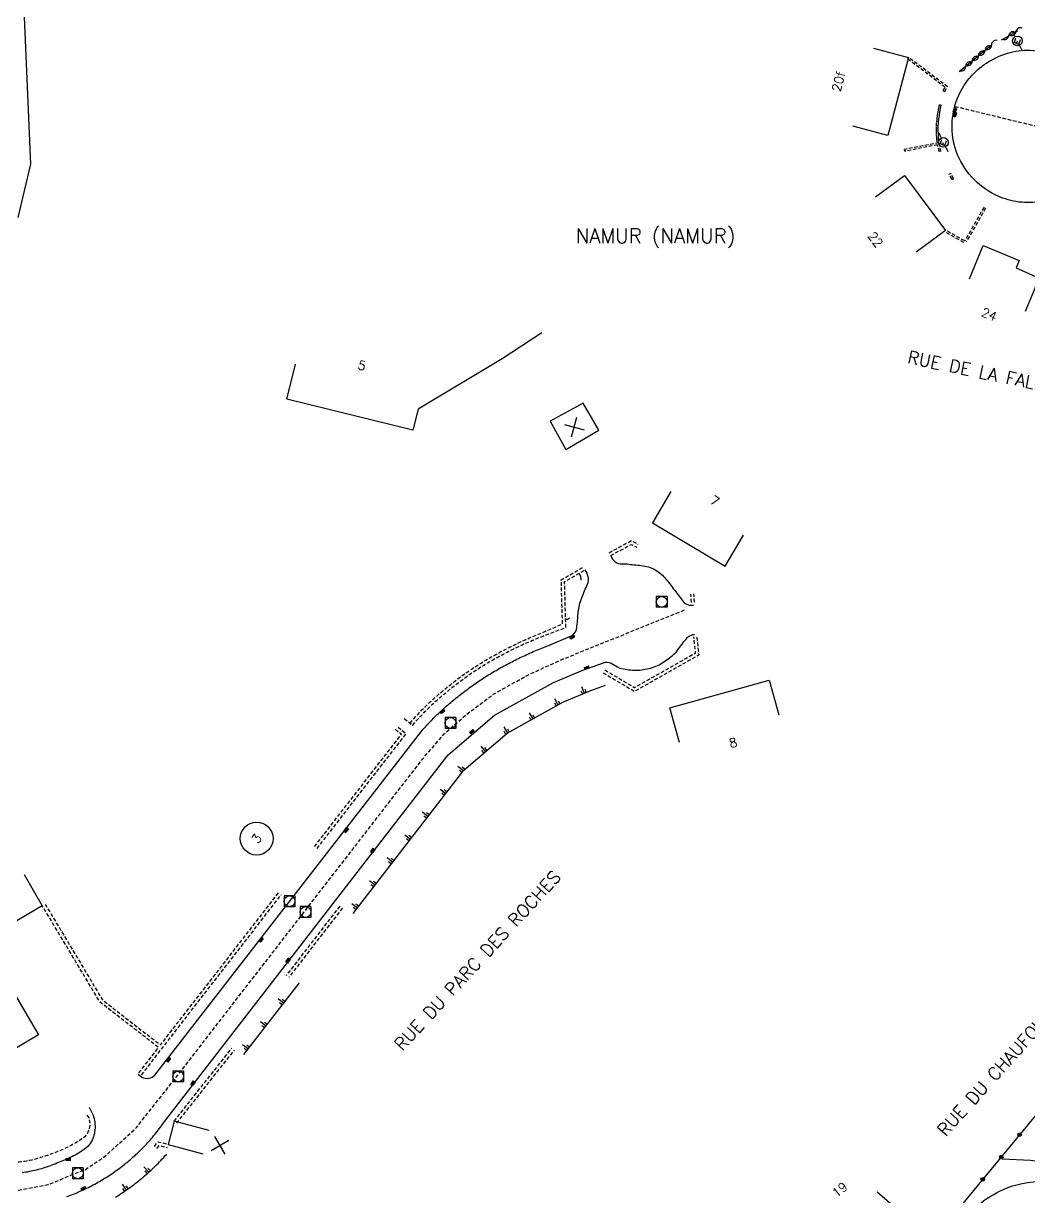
# Model space of a CAD drawing. Header units: millimetres. Extents: x 184999 to 186001, y 128999 to 130000.
# Drawn here: x 185387.5 to 185526.6, y 129354.3 to 129516.6 of the extents above; entities that cross this region are included whole.
import ezdxf
from ezdxf.enums import TextEntityAlignment as Align

# ---------------------------------------------------------------- set-up
doc = ezdxf.new("R2010")
doc.units = ezdxf.units.MM
doc.linetypes.add('DASHED', pattern=[0.75, 0.5, -0.25])
doc.layers.get('0').update_dxf_attribs({"linetype": 'CONTINUOUS'})
for name, color, linetype in [('W0001', 6, 'DASHED'), ('W0008', 7, 'CONTINUOUS'), ('W0100', 7, 'CONTINUOUS'), ('W0112', 1, 'DASHED'), ('W0211', 2, 'CONTINUOUS'), ('W0310', 3, 'CONTINUOUS'), ('W0322', 7, 'CONTINUOUS'), ('W0400', 7, 'CONTINUOUS'), ('W0420', 7, 'CONTINUOUS'), ('W0471', 7, 'CONTINUOUS'), ('W0980', 7, 'CONTINUOUS'), ('W0989', 7, 'CONTINUOUS'), ('W0991', 7, 'CONTINUOUS'), ('W1102', 7, 'CONTINUOUS')]:
    doc.layers.add(name, color=color, linetype=linetype)
doc.styles.get("Standard").update_dxf_attribs({"font": 'romans.shx', "width": 0.85})

# ---------------------------------------------------------------- blocks, each defined once
blk = doc.blocks.new('T400')
for p, q in [((-0.15, 0.3), (0.15, 0.3)), ((-0.15, -0.25), (-0.15, 0.3)), ((-0.15, 0.15), (0.15, 0.15)), ((-0.15, 0), (0.15, 0)), ((0.15, 0.3), (0.15, -0.25)), ((-0.15, -0.15), (0.15, -0.15)), ((-0.15, -0.25), (-0.15, -0.3)), ((-0.15, -0.3), (0.15, -0.3)), ((0.15, -0.3), (0.15, -0.25))]:
    blk.add_line(p, q)
blk = doc.blocks.new('T420')
for p, q in [((0.75, 0.75), (-0.75, 0.75)), ((-0.75, 0.75), (-0.75, -0.75)), ((0.75, 0.75), (0.75, -0.75)), ((0.75, -0.75), (-0.75, -0.75))]:
    blk.add_line(p, q)
blk.add_ellipse((0, 0), major_axis=(-0.53, 0.53), ratio=1, start_param=3.926991, end_param=10.210176)
blk = doc.blocks.new('T471')
for p, q in [((-0.333334, 0.333334), (-0.333334, -0.333334)), ((-0.333334, 0.333334), (0.333334, 0.333334)), ((-0.333334, 0), (0, 0)), ((0.500001, 0.500001), (1.000002, 1.000002)), ((-0.500001, -0.500001), (-1.000002, -1.000002)), ((-0.333334, -0.333334), (0.333334, -0.333334))]:
    blk.add_line(p, q)
blk.add_ellipse((0, 0), major_axis=(0.471405, 0.471405), ratio=1, start_param=5.4977871438, end_param=11.780972451)
blk = doc.blocks.new('t310o')
at = {"color": 0, "linetype": 'Continuous'}
for centre, start, end in [((-0.5, 0.38), 216.8699, 323.1304), ((0.5, -0.37), 36.8699, 143.1303)]:
    blk.add_arc(centre, 0.625, start, end, dxfattribs=at)
blk = doc.blocks.new('t322o')
at = {"color": 0, "linetype": 'Continuous'}
for radius in [0.25, 0.15]:
    blk.add_circle((0, 0), radius, dxfattribs=at)
blk = doc.blocks.new('t211o')
at = {"color": 0, "linetype": 'Continuous'}
for p, q in [((-0.29, 0.5), (-0.29, 0)), ((0, 1), (0, 0)), ((0.29, 0.5), (0.29, 0))]:
    blk.add_line(p, q, dxfattribs=at)
blk = doc.blocks.new('t991o')
at = {"color": 0, "linetype": 'Continuous'}
for p, q in [((-1, 1), (1, -1)), ((-1, -1), (1, 1))]:
    blk.add_line(p, q, dxfattribs=at)

msp = doc.modelspace()

# ---------------------------------------------------------------- linework, layer by layer
at = {"layer": 'W0001', "flags": 128}
for points in [[(185516.41, 129505.13), (185574.92, 129490.9), (185680.14, 129466.66), (185730.5, 129455.13), (185740.21, 129462.28), (185751.22, 129470.38)], [(185376.33, 129355.33), (185380.61, 129355.04), (185386.19, 129355.03), (185390.93, 129355.92), (185396.12, 129358.03), (185398.77, 129359.79), (185403.16, 129363.8), (185408.34, 129370.35), (185438.99, 129409.93), (185442.76, 129414.8), (185445.76, 129418.28), (185448.71, 129420.89), (185452.58, 129423.79), (185457.41, 129426.48), (185462.22, 129428.66), (185479.04, 129435.46)]]:
    msp.add_lwpolyline(points, dxfattribs=at)
at = {"layer": 'W0008', "flags": 128}
for points in [[(185386.83, 129489.77), (185388.58, 129497.15), (185387.21, 129528.26)], [(185468.82, 129442.96), (185468.92, 129442.71), (185469.06, 129442.48), (185469.23, 129442.29), (185469.43, 129442.11), (185469.66, 129441.97), (185469.88, 129441.88), (185470.11, 129441.84), (185470.34, 129441.83), (185470.58, 129441.83), (185470.81, 129441.83), (185471.04, 129441.81), (185471.28, 129441.78), (185471.53, 129441.75), (185471.78, 129441.72), (185472.03, 129441.69), (185472.28, 129441.67), (185472.53, 129441.64), (185472.78, 129441.62), (185473.02, 129441.59), (185473.27, 129441.55), (185473.51, 129441.5), (185473.76, 129441.45), (185474, 129441.39), (185474.24, 129441.31), (185474.47, 129441.22), (185474.7, 129441.12), (185474.93, 129441), (185475.15, 129440.87), (185475.36, 129440.72), (185475.56, 129440.57), (185475.75, 129440.41), (185475.94, 129440.24), (185476.11, 129440.07), (185476.28, 129439.89), (185476.44, 129439.7), (185476.6, 129439.51), (185476.76, 129439.32), (185476.91, 129439.12), (185477.06, 129438.93), (185477.21, 129438.73), (185477.35, 129438.53), (185477.5, 129438.33), (185477.65, 129438.13), (185477.8, 129437.93), (185477.96, 129437.74), (185478.11, 129437.54), (185478.27, 129437.36), (185478.42, 129437.17), (185478.55, 129436.98), (185478.68, 129436.79), (185478.82, 129436.6), (185478.98, 129436.44), (185479.17, 129436.3), (185479.43, 129436.18), (185479.7, 129436.11), (185479.97, 129436.09), (185480.25, 129436.12)], [(185403.4, 129371.21), (185403.92, 129370.8), (185404.16, 129370.7), (185404.4, 129370.64), (185404.65, 129370.62), (185404.91, 129370.64), (185405.14, 129370.7), (185405.35, 129370.79), (185405.55, 129370.91), (185405.73, 129371.07), (185442.86, 129418.94), (185443.03, 129419.13), (185443.2, 129419.32), (185443.37, 129419.51), (185443.54, 129419.69), (185443.71, 129419.88), (185443.89, 129420.06), (185444.07, 129420.24), (185444.24, 129420.42), (185444.42, 129420.6), (185444.6, 129420.78), (185444.78, 129420.95), (185444.97, 129421.13), (185445.15, 129421.3), (185445.34, 129421.47), (185445.52, 129421.64), (185445.71, 129421.81), (185445.9, 129421.98), (185446.09, 129422.15), (185446.28, 129422.32), (185446.48, 129422.48), (185446.67, 129422.64), (185446.86, 129422.8), (185447.05, 129422.96), (185447.24, 129423.11), (185447.43, 129423.27), (185447.63, 129423.43), (185447.82, 129423.58), (185448.01, 129423.73), (185448.21, 129423.89), (185448.4, 129424.04), (185448.6, 129424.19), (185448.8, 129424.34), (185449, 129424.49), (185449.2, 129424.64), (185449.4, 129424.78), (185449.6, 129424.93), (185449.8, 129425.07), (185450, 129425.21), (185450.2, 129425.36), (185450.41, 129425.5), (185450.61, 129425.64), (185450.82, 129425.77), (185451.03, 129425.91), (185451.23, 129426.05), (185451.44, 129426.18), (185451.65, 129426.31), (185451.86, 129426.44), (185452.08, 129426.57), (185452.29, 129426.7), (185452.5, 129426.83), (185452.72, 129426.96), (185452.94, 129427.08), (185453.16, 129427.21), (185453.37, 129427.33), (185453.59, 129427.46), (185453.81, 129427.58), (185454.03, 129427.7), (185454.25, 129427.82), (185454.47, 129427.94), (185454.7, 129428.05), (185454.92, 129428.17), (185455.14, 129428.28), (185455.36, 129428.4), (185455.59, 129428.51), (185455.81, 129428.62), (185456.04, 129428.73), (185456.26, 129428.84), (185456.49, 129428.95), (185456.71, 129429.06), (185456.94, 129429.16), (185457.17, 129429.27), (185457.4, 129429.37), (185457.62, 129429.47), (185457.85, 129429.57), (185458.08, 129429.67), (185458.31, 129429.77), (185458.54, 129429.87), (185458.78, 129429.97), (185459.01, 129430.06), (185459.24, 129430.16), (185459.47, 129430.25), (185459.71, 129430.34), (185459.94, 129430.44), (185460.17, 129430.53), (185460.41, 129430.61), (185463.21, 129431.79), (185463.41, 129431.89), (185463.59, 129432.02), (185463.75, 129432.18), (185463.89, 129432.36), (185463.99, 129432.57), (185464.05, 129432.8), (185464.09, 129433.03), (185464.12, 129433.26), (185464.16, 129433.49), (185464.19, 129433.73), (185464.21, 129433.97), (185464.23, 129434.21), (185464.25, 129434.46), (185464.26, 129434.7), (185464.28, 129434.94), (185464.3, 129435.18), (185464.33, 129435.42), (185464.36, 129435.65), (185464.41, 129435.89), (185464.47, 129436.14), (185464.54, 129436.39), (185464.62, 129436.63), (185464.71, 129436.88), (185464.8, 129437.12), (185464.9, 129437.36), (185464.99, 129437.6), (185465.08, 129437.84), (185465.17, 129438.08), (185465.27, 129438.31), (185465.38, 129438.54), (185465.49, 129438.77), (185465.6, 129439.01), (185465.67, 129439.25), (185465.7, 129439.51), (185465.7, 129439.78), (185465.66, 129440.04), (185465.6, 129440.29), (185465.52, 129440.53), (185465.4, 129440.77), (185465.26, 129441)], [(185464.7, 129439.57), (185464.65, 129440.05), (185464.41, 129440.5)], [(185462.6, 129434.18), (185462.82, 129434.18), (185463.11, 129434.37)], [(185393.5, 129354.25), (185393.74, 129354.34), (185393.97, 129354.43), (185394.21, 129354.52), (185394.45, 129354.61), (185394.68, 129354.7), (185394.91, 129354.8), (185395.15, 129354.9), (185395.38, 129355), (185395.61, 129355.1), (185395.84, 129355.21), (185396.07, 129355.32), (185396.3, 129355.42), (185396.52, 129355.53), (185396.75, 129355.65), (185396.97, 129355.76), (185397.19, 129355.88), (185397.41, 129356), (185397.63, 129356.12), (185397.85, 129356.24), (185398.06, 129356.36), (185398.28, 129356.49), (185398.49, 129356.62), (185398.71, 129356.75), (185398.92, 129356.88), (185399.13, 129357.01), (185399.34, 129357.15), (185399.55, 129357.28), (185399.76, 129357.42), (185399.96, 129357.56), (185400.17, 129357.71), (185400.37, 129357.85), (185400.58, 129358), (185400.78, 129358.15), (185400.98, 129358.3), (185401.18, 129358.45), (185401.38, 129358.6), (185401.57, 129358.76), (185401.77, 129358.92), (185401.96, 129359.08), (185402.16, 129359.24), (185402.35, 129359.4), (185402.55, 129359.57), (185402.74, 129359.74), (185402.93, 129359.91), (185403.11, 129360.08), (185403.3, 129360.25), (185403.48, 129360.43), (185403.66, 129360.61), (185403.84, 129360.78), (185404.02, 129360.96), (185404.2, 129361.14), (185404.37, 129361.33), (185404.55, 129361.51), (185404.72, 129361.7), (185404.89, 129361.89), (185405.06, 129362.08), (185405.22, 129362.27), (185405.39, 129362.46), (185405.55, 129362.65), (185405.71, 129362.85), (185405.87, 129363.05), (185406.03, 129363.25), (185406.18, 129363.45), (185406.34, 129363.65), (185406.49, 129363.85), (185406.64, 129364.06), (185406.79, 129364.27), (185446.31, 129415.37), (185452.73, 129420.86), (185460.87, 129425.38), (185464.94, 129427.09), (185467.8, 129428.14), (185468.05, 129428.2), (185468.3, 129428.21), (185468.57, 129428.17), (185468.84, 129428.08), (185469.72, 129427.58), (185470.06, 129427.4), (185471.06, 129427.21), (185471.32, 129427.17), (185471.57, 129427.15), (185471.82, 129427.13), (185472.08, 129427.11), (185472.33, 129427.11), (185472.58, 129427.12), (185472.83, 129427.13), (185473.08, 129427.15), (185473.32, 129427.19), (185473.57, 129427.23), (185473.82, 129427.28), (185474.06, 129427.33), (185474.31, 129427.4), (185474.56, 129427.48), (185474.8, 129427.56), (185475.03, 129427.65), (185475.26, 129427.75), (185475.49, 129427.86), (185475.71, 129427.98), (185475.92, 129428.11), (185476.13, 129428.24), (185476.34, 129428.38), (185476.55, 129428.52), (185476.75, 129428.67), (185476.94, 129428.82), (185477.14, 129428.98), (185477.33, 129429.14), (185477.52, 129429.31), (185477.7, 129429.48), (185477.87, 129429.66), (185478.03, 129429.86), (185478.18, 129430.05), (185478.33, 129430.26), (185478.47, 129430.46), (185478.62, 129430.66), (185478.76, 129430.86), (185478.92, 129431.06), (185479.08, 129431.25), (185479.24, 129431.42), (185479.39, 129431.59), (185479.56, 129431.75), (185479.76, 129431.88), (185479.96, 129431.97), (185480.17, 129432.03), (185480.39, 129432.04)], [(185396.61, 129366.63), (185397.07, 129365.79), (185397.17, 129365.54), (185397.25, 129365.3), (185397.31, 129365.05), (185397.37, 129364.8), (185397.41, 129364.54), (185397.43, 129364.29), (185397.44, 129364.03), (185397.44, 129363.77), (185397.42, 129363.5), (185397.39, 129363.25), (185397.35, 129363), (185397.29, 129362.76), (185397.22, 129362.52), (185397.14, 129362.29), (185397.03, 129362.06), (185396.92, 129361.83), (185396.78, 129361.62), (185396.62, 129361.4), (185396.44, 129361.2), (185396.24, 129361.02), (185396.03, 129360.85), (185395.82, 129360.69), (185395.59, 129360.54), (185395.38, 129360.39), (185395.16, 129360.26), (185394.94, 129360.13), (185394.71, 129360), (185394.48, 129359.89), (185394.25, 129359.77), (185394.02, 129359.66), (185393.79, 129359.55), (185393.55, 129359.45), (185393.31, 129359.35), (185393.08, 129359.25), (185392.85, 129359.15), (185392.62, 129359.05), (185392.39, 129358.96), (185392.16, 129358.87), (185391.93, 129358.77), (185391.69, 129358.68), (185391.46, 129358.6), (185391.23, 129358.51), (185390.99, 129358.43), (185390.75, 129358.35), (185390.52, 129358.27), (185390.28, 129358.19), (185390.04, 129358.12), (185389.8, 129358.05), (185389.56, 129357.99), (185389.31, 129357.92), (185389.07, 129357.86), (185388.83, 129357.81), (185388.59, 129357.76), (185388.34, 129357.71), (185388.1, 129357.66), (185387.86, 129357.62), (185387.61, 129357.58), (185387.37, 129357.54)]]:
    msp.add_lwpolyline(points, dxfattribs=at)
for points in [[(185547.66, 129494.29, 0.0273), (185542.9, 129494.93, 0.0645), (185537, 129494.52, 0.0233), (185532.82, 129493.41, -0.0709), (185527.56, 129491.85, -0.0749), (185524.52, 129492.02, -0.0733), (185521.62, 129493.07, -0.0973), (185518.4, 129495.74, -0.0997), (185516.44, 129499.41, -0.0895), (185516.05, 129503.1, -0.0885), (185516.95, 129506.68, -0.072), (185518.55, 129509.16, -0.0683), (185520.78, 129511.11, -0.0726), (185523.68, 129512.48, -0.08), (185526.81, 129512.91, -0.086), (185530.53, 129512.11, -0.1264), (185534.04, 129509.8), (185536.07, 129507.36, 0.0271), (185538.35, 129504.83, 0.0795), (185542.09, 129502.16, 0.0405), (185545.82, 129500.84)], [(185528.67, 129285.66, -0.0638), (185523.81, 129281.9, -0.0593), (185518.07, 129279.21, -0.0776), (185510.51, 129278.1, -0.057), (185504.5, 129278.78, -0.0492), (185500.49, 129280.12, -0.0033), (185499.99, 129280.35, -0.043), (185495.24, 129282.91, -0.0572), (185490.41, 129287.56, -0.03), (185487.77, 129291.71, -0.0786), (185485.48, 129298.58, -0.0669), (185485.22, 129305.89, -0.0701), (185486.72, 129312.33, -0.0396), (185488.62, 129316.13, -0.0396), (185491.54, 129320.3), (185497.19, 129327.09), (185505.45, 129336.83), (185517.1, 129350.73, -0.06), (185520.03, 129353.41, -0.0622), (185523.51, 129355.42, -0.1124), (185529.59, 129356.34, -0.0818)]]:
    msp.add_lwpolyline(points, format="xyb", dxfattribs=at)
at = {"layer": 'W0100', "flags": 128}
for points in [[(185505.16, 129513.19), (185510, 129511.91), (185507.13, 129501.1), (185502.29, 129502.38)], [(185505.43, 129492.61), (185509.46, 129495.58), (185515.09, 129487.93), (185511.06, 129484.96)], [(185518.42, 129481.27), (185520.34, 129485.88), (185525.29, 129483.82), (185524.87, 129482.8), (185528.06, 129481.34), (185526.14, 129476.73)], [(185459.28, 129473.79), (185453.76, 129470.19), (185442.15, 129463.21), (185441.41, 129460.33), (185423.98, 129464.6), (185425.17, 129469.46)], [(185477.13, 129451.81), (185474.57, 129447.51), (185484.62, 129441.52), (185487.18, 129445.81)], [(185387.62, 129398.82), (185390.15, 129394.51), (185383.76, 129390.76), (185382.72, 129385.31), (185384.04, 129386.09), (185389.6, 129376.63), (185384.72, 129373.73), (185385.32, 129372.7), (185377.01, 129367.64), (185350.12, 129413.37), (185355.57, 129416.82), (185354.91, 129430.74), (185359.9, 129430.97)], [(185478.32, 129417.08), (185476.97, 129421.9), (185490.73, 129425.73), (185492.07, 129420.92)], [(185413.22, 129363.41), (185408.38, 129364.68), (185407.54, 129361.46), (185412.37, 129360.19)], [(185498.5, 129348.96), (185502.3, 129345.71), (185505.94, 129350.04), (185507.19, 129348.97), (185509.46, 129351.61), (185505.67, 129354.87)]]:
    msp.add_lwpolyline(points, dxfattribs=at)
msp.add_lwpolyline([(185462.56, 129457.66), (185467.15, 129460.31), (185464.99, 129464.06), (185460.43, 129461.56)], close=True, dxfattribs=at)
at = {"layer": 'W0112'}
for p, q in [((185510, 129511.91), (185509.85, 129511.71)), ((185515.07, 129507.77), (185509.85, 129511.71)), ((185515.4, 129507.83), (185510, 129511.91)), ((185514.8, 129507.3), (185515.07, 129507.77)), ((185514.8, 129507.3), (185515.01, 129507.17)), ((185515.01, 129507.17), (185515.4, 129507.83)), ((185513.94, 129503.41), (185514.01, 129503.9)), ((185514.01, 129503.9), (185514.1, 129504.38)), ((185514.1, 129504.38), (185514.19, 129504.86)), ((185514.19, 129504.86), (185514.29, 129505.34)), ((185514.19, 129503.38), (185514.26, 129503.86)), ((185514.26, 129503.86), (185514.34, 129504.33)), ((185514.53, 129505.29), (185514.29, 129505.34)), ((185514.34, 129504.33), (185514.44, 129504.81)), ((185514.44, 129504.81), (185514.53, 129505.29)), ((185513.86, 129502.37), (185513.89, 129502.92)), ((185513.86, 129501.81), (185513.86, 129502.37)), ((185513.89, 129502.92), (185513.94, 129503.41)), ((185514.11, 129502.36), (185514.14, 129502.9)), ((185514.11, 129501.81), (185514.11, 129502.36)), ((185514.14, 129502.9), (185514.19, 129503.38)), ((185513.88, 129501.26), (185513.86, 129501.81)), ((185513.9, 129500.71), (185513.88, 129501.26)), ((185513.94, 129500.16), (185513.9, 129500.71)), ((185514.13, 129501.27), (185514.11, 129501.81)), ((185514.15, 129500.72), (185514.13, 129501.27)), ((185514.19, 129500.17), (185514.15, 129500.72)), ((185514.21, 129500.1), (185509.44, 129499.17)), ((185509.49, 129498.92), (185509.44, 129499.17)), ((185514.02, 129499.8), (185509.49, 129498.92)), ((185513.94, 129500.16), (185514.19, 129500.17)), ((185514.24, 129498.86), (185514.02, 129499.8)), ((185514.48, 129498.92), (185514.21, 129500.1)), ((185514.48, 129498.92), (185514.24, 129498.86)), ((185515.84, 129495.85), (185515.62, 129495.73)), ((185516.24, 129495.13), (185515.84, 129495.85)), ((185516.02, 129495.01), (185515.62, 129495.73)), ((185516.02, 129495.01), (185516.24, 129495.13)), ((185520.44, 129491.16), (185517.77, 129486.51)), ((185520.66, 129491.03), (185517.99, 129486.38)), ((185517.65, 129486.29), (185515.1, 129487.7)), ((185517.77, 129486.51), (185515.23, 129487.92))]:
    msp.add_line(p, q, dxfattribs=at)
at = {"layer": 'W0112', "flags": 128}
for points in [[(185468.57, 129443.36), (185471.65, 129445.03), (185472.61, 129444.51)], [(185468.79, 129442.97), (185471.65, 129444.51), (185472.39, 129444.11)], [(185441.03, 129419.75), (185441.37, 129420.18), (185441.58, 129420.43), (185441.76, 129420.63), (185441.94, 129420.82), (185442.13, 129421.02), (185442.31, 129421.21), (185442.49, 129421.41), (185442.68, 129421.6), (185442.87, 129421.79), (185443.06, 129421.98), (185443.25, 129422.16), (185443.44, 129422.35), (185443.63, 129422.53), (185443.83, 129422.72), (185444.02, 129422.9), (185444.22, 129423.08), (185444.42, 129423.26), (185444.62, 129423.44), (185444.82, 129423.61), (185445.02, 129423.79), (185445.22, 129423.96), (185445.42, 129424.13), (185445.62, 129424.29), (185445.82, 129424.45), (185446.01, 129424.62), (185446.21, 129424.78), (185446.41, 129424.94), (185446.61, 129425.1), (185446.82, 129425.26), (185447.02, 129425.42), (185447.22, 129425.57), (185447.43, 129425.73), (185447.63, 129425.89), (185447.84, 129426.04), (185448.05, 129426.2), (185448.25, 129426.35), (185448.46, 129426.5), (185448.68, 129426.65), (185448.89, 129426.8), (185449.1, 129426.95), (185449.31, 129427.1), (185449.53, 129427.24), (185449.75, 129427.39), (185449.96, 129427.53), (185450.18, 129427.67), (185450.4, 129427.82), (185450.62, 129427.96), (185450.85, 129428.09), (185451.07, 129428.23), (185451.29, 129428.37), (185451.52, 129428.5), (185451.74, 129428.63), (185451.97, 129428.76), (185452.19, 129428.89), (185452.42, 129429.02), (185452.65, 129429.15), (185452.88, 129429.27), (185453.1, 129429.4), (185453.33, 129429.52), (185453.56, 129429.65), (185453.79, 129429.77), (185454.02, 129429.89), (185454.26, 129430.01), (185454.49, 129430.13), (185454.72, 129430.24), (185454.95, 129430.36), (185455.19, 129430.47), (185455.42, 129430.59), (185455.65, 129430.7), (185455.89, 129430.81), (185456.13, 129430.92), (185456.36, 129431.03), (185456.6, 129431.14), (185456.84, 129431.24), (185457.07, 129431.35), (185457.31, 129431.45), (185457.55, 129431.56), (185462.13, 129433.5), (185461.95, 129439.63), (185465.07, 129441.4)], [(185462.59, 129433.01), (185462.41, 129439.37), (185465.29, 129441.01)], [(185479.98, 129436.49), (185479.88, 129437.62)], [(185480.38, 129436.52), (185480.28, 129437.66)], [(185440.22, 129420.43), (185441.39, 129419.47), (185441.71, 129419.89), (185441.92, 129420.13), (185442.1, 129420.32), (185442.28, 129420.52), (185442.45, 129420.71), (185442.64, 129420.9), (185442.82, 129421.09), (185443, 129421.28), (185443.19, 129421.47), (185443.37, 129421.66), (185443.56, 129421.84), (185443.75, 129422.02), (185443.94, 129422.21), (185444.13, 129422.39), (185444.33, 129422.57), (185444.52, 129422.75), (185444.72, 129422.92), (185444.92, 129423.1), (185445.11, 129423.27), (185445.31, 129423.44), (185445.52, 129423.62), (185445.71, 129423.78), (185445.91, 129423.94), (185446.1, 129424.1), (185446.3, 129424.27), (185446.5, 129424.43), (185446.7, 129424.59), (185446.89, 129424.75), (185447.09, 129424.9), (185447.3, 129425.06), (185447.5, 129425.22), (185447.7, 129425.37), (185447.9, 129425.53), (185448.11, 129425.68), (185448.31, 129425.83), (185448.52, 129425.98), (185448.73, 129426.13), (185448.94, 129426.28), (185449.15, 129426.43), (185449.36, 129426.58), (185449.57, 129426.72), (185449.78, 129426.87), (185450, 129427.01), (185450.21, 129427.15), (185450.43, 129427.3), (185450.64, 129427.43), (185450.86, 129427.57), (185451.08, 129427.71), (185451.3, 129427.84), (185451.52, 129427.98), (185451.75, 129428.11), (185451.97, 129428.24), (185452.19, 129428.37), (185452.42, 129428.5), (185452.64, 129428.63), (185452.87, 129428.75), (185453.09, 129428.88), (185453.32, 129429), (185453.55, 129429.13), (185453.78, 129429.25), (185454, 129429.37), (185454.23, 129429.49), (185454.46, 129429.61), (185454.69, 129429.72), (185454.92, 129429.84), (185455.15, 129429.95), (185455.38, 129430.07), (185455.62, 129430.18), (185455.85, 129430.29), (185456.08, 129430.4), (185456.31, 129430.51), (185456.55, 129430.62), (185456.78, 129430.73), (185457.02, 129430.83), (185457.26, 129430.94), (185457.49, 129431.04), (185457.73, 129431.14), (185457.97, 129431.24), (185458.2, 129431.34), (185458.44, 129431.44), (185458.68, 129431.54), (185458.92, 129431.63), (185459.16, 129431.73), (185459.4, 129431.82), (185459.64, 129431.92), (185459.86, 129432), (185462.59, 129433.01)], [(185467.74, 129426.75), (185472.09, 129424.18), (185481.01, 129429.25), (185480.75, 129431.75)], [(185467.97, 129427.14), (185472.09, 129424.7), (185480.53, 129429.5), (185480.3, 129431.71)], [(185427.81, 129402.7), (185439.85, 129418.23), (185438.92, 129418.94)], [(185428.17, 129402.43), (185440.48, 129418.31), (185439.2, 129419.3)], [(185390.54, 129394.74), (185398.46, 129381.51), (185406.51, 129375.24), (185422.85, 129396.31)], [(185403.87, 129371.1), (185423.21, 129396.03)], [(185403.52, 129371.38), (185406.24, 129374.88), (185398.11, 129381.2), (185390.15, 129394.51)], [(185431.31, 129394.45), (185423.9, 129384.87)], [(185431.67, 129394.18), (185424.25, 129384.6)], [(185408.39, 129364.69), (185416.39, 129374.82)], [(185408.74, 129364.41), (185416.74, 129374.54)], [(185396.34, 129365.57), (185396.47, 129365.36), (185396.57, 129365.14), (185396.65, 129364.91), (185396.7, 129364.67), (185396.72, 129364.43), (185396.72, 129364.16), (185396.69, 129363.9), (185396.64, 129363.64), (185396.56, 129363.4), (185396.46, 129363.16), (185396.33, 129362.92), (185396.19, 129362.72), (185396.03, 129362.55), (185395.84, 129362.4), (185395.64, 129362.26), (185395.43, 129362.12), (185395.21, 129361.98), (185395, 129361.85), (185394.78, 129361.72), (185394.56, 129361.59), (185394.34, 129361.47), (185394.12, 129361.35), (185393.89, 129361.23), (185393.67, 129361.12), (185393.44, 129361), (185393.22, 129360.9), (185392.99, 129360.79), (185392.76, 129360.69), (185392.53, 129360.59), (185392.29, 129360.49), (185392.06, 129360.4), (185391.82, 129360.31), (185391.59, 129360.22), (185391.35, 129360.13), (185391.11, 129360.05), (185390.88, 129359.96), (185390.64, 129359.88), (185390.4, 129359.8), (185390.15, 129359.73), (185389.91, 129359.65), (185389.67, 129359.58), (185389.43, 129359.51), (185389.18, 129359.44), (185388.93, 129359.38), (185388.69, 129359.32), (185388.44, 129359.27), (185388.19, 129359.22), (185387.94, 129359.18), (185387.7, 129359.13), (185387.45, 129359.09), (185387.2, 129359.06), (185386.95, 129359.02), (185386.7, 129358.99), (185386.45, 129358.96), (185386.19, 129358.94), (185385.94, 129358.91), (185385.69, 129358.89), (185385.44, 129358.86), (185385.19, 129358.84), (185384.93, 129358.82), (185384.68, 129358.8), (185384.42, 129358.79), (185384.16, 129358.77), (185383.91, 129358.76), (185383.65, 129358.75), (185383.39, 129358.75), (185383.13, 129358.75), (185382.88, 129358.75), (185382.62, 129358.75), (185382.36, 129358.76), (185382.1, 129358.76), (185381.85, 129358.78), (185381.59, 129358.79), (185381.33, 129358.81), (185377.53, 129359.12), (185377.29, 129359.17), (185377.06, 129359.22), (185376.84, 129359.29), (185376.61, 129359.37), (185376.39, 129359.46), (185376.18, 129359.55), (185375.96, 129359.66), (185375.73, 129359.79), (185375.51, 129359.94), (185375.31, 129360.11), (185375.11, 129360.29)], [(185405.66, 129361.2), (185406.18, 129361.86), (185407.56, 129361.48)], [(185406.01, 129360.92), (185406.35, 129361.35), (185407.44, 129361.05)]]:
    msp.add_lwpolyline(points, dxfattribs=at)
at = {"layer": 'W0211', "flags": 128}
for points in [[(185433.14, 129393.43), (185448.49, 129413.29), (185454.45, 129418.38), (185462.18, 129422.68), (185466.04, 129424.3), (185468.09, 129425.05)], [(185418.05, 129373.92), (185425.72, 129383.84)], [(185400.28, 129354.19), (185400.51, 129354.34), (185400.75, 129354.48), (185400.98, 129354.63), (185401.21, 129354.78), (185401.44, 129354.94), (185401.67, 129355.09), (185401.89, 129355.25), (185402.12, 129355.41), (185402.34, 129355.57), (185402.57, 129355.74), (185402.79, 129355.9), (185403.01, 129356.07), (185403.23, 129356.24), (185403.44, 129356.41), (185403.66, 129356.59), (185403.87, 129356.76), (185404.09, 129356.94), (185404.31, 129357.13), (185404.52, 129357.31), (185404.73, 129357.5), (185404.94, 129357.69), (185405.15, 129357.88), (185405.36, 129358.07), (185405.56, 129358.27), (185405.76, 129358.46), (185405.96, 129358.66), (185406.16, 129358.86), (185406.36, 129359.06), (185406.55, 129359.26), (185406.74, 129359.47), (185406.94, 129359.68), (185407.12, 129359.89), (185407.31, 129360.1), (185407.36, 129360.15)]]:
    msp.add_lwpolyline(points, dxfattribs=at)
at = {"layer": 'W0310'}
for p, q in [((185522.85, 129514.34), (185525.11, 129515.6)), ((185517.02, 129509.93), (185521.49, 129513.62))]:
    msp.add_line(p, q, dxfattribs=at)
at = {"layer": 'W0322'}
msp.add_line((185515.18, 129350.48), (185530.6, 129369.15), dxfattribs=at)
at = {"layer": 'W0322', "flags": 128}
msp.add_lwpolyline([(185522.94, 129359.49), (185526.88, 129359.32), (185532.87, 129358.49), (185538.79, 129365.42)], dxfattribs=at)
at = {"layer": 'W1102'}
msp.add_circle((185419.8, 129403.8), 2.27, dxfattribs=at)

# ---------------------------------------------------------------- block references
at = {"layer": 'W0211'}
for p, rotation in [((185465.14, 129423.92), 22.7049975921189), ((185461.49, 129422.3), 29.07997690999413), ((185458, 129420.35), 29.07997690999413), ((185454.5, 129418.41), 29.07997690999413), ((185451.45, 129415.82), 40.52219113203793), ((185448.43, 129413.21), 52.28340859543506), ((185445.98, 129410.04), 52.28340859543506), ((185443.53, 129406.88), 52.28340859543506), ((185441.09, 129403.72), 52.28340859543506), ((185438.64, 129400.55), 52.28340859543506), ((185436.19, 129397.39), 52.28340859543506), ((185433.75, 129394.22), 52.28340859543506), ((185423.55, 129381.04), 52.28340859542971), ((185421.11, 129377.88), 52.28340859542971), ((185418.66, 129374.71), 52.28340859542971), ((185404.88, 129357.63), 41.9644513877938), ((185401.75, 129355.15), 34.84970457525491)]:
    msp.add_blockref('t211o', p, dxfattribs=dict(at, rotation=rotation))
at = {"layer": 'W0310'}
for p, rotation in [((185523.85, 129514.9), 29.23731782564514), ((185524.86, 129515.46), 29.23731782564514), ((185520.58, 129512.87), 39.60727720849945), ((185521.47, 129513.61), 39.60727720849945), ((185518.8, 129511.4), 39.60727720849945), ((185519.69, 129512.14), 39.60727720849945), ((185517.91, 129510.66), 39.60727720849945)]:
    msp.add_blockref('t310o', p, dxfattribs=dict(at, rotation=rotation))
at = {"layer": 'W0322', "rotation": 50.46446255830851}
for p in [(185525.36, 129362.81), (185522.82, 129359.73), (185520.27, 129356.65)]:
    msp.add_blockref('t322o', p, dxfattribs=at)
at = {"layer": 'W0400'}
for p, rotation in [((185516.41, 129504.59), 160.7052), ((185516.41, 129503.98), 160.7052), ((185463.48, 129431.68), 126.4783665815682), ((185465.48, 129427.45), 109.8876818591365), ((185445.52, 129421.42), 127.9441165394644), ((185449.57, 129418.6), 312.1154994874642), ((185432.19, 129404.99), 322.2359361831334), ((185435.86, 129402.14), 322.425521325611), ((185420.42, 129389.79), 142.2359361831068), ((185424.14, 129386.91), 142.4255213254471), ((185407.58, 129373.21), 145.5415477178571), ((185407.58, 129373.2), 145.5415477178571), ((185410.99, 129369.95), 326.1812592105303), ((185393.76, 129359.4), 90), ((185395.82, 129355.38), 301.7407406430946)]:
    msp.add_blockref('T400', p, dxfattribs=dict(at, rotation=rotation))
at = {"layer": 'W0420'}
for p in [(185475.85, 129436.56), (185446.63, 129419.8), (185424.36, 129395.13), (185426.57, 129393.64), (185408.95, 129370.88), (185395.06, 129357.49)]:
    msp.add_blockref('T420', p, dxfattribs=at)
at = {"layer": 'W0471', "rotation": 70.7052}
for p in [(185525.06, 129514.18), (185514.83, 129500.14)]:
    msp.add_blockref('T471', p, dxfattribs=at)
at = {"layer": 'W0991'}
for p, rotation in [((185463.75, 129460.75), 29.97504225932074), ((185414.75, 129361.35), 75.6582674486552)]:
    msp.add_blockref('t991o', p, dxfattribs=dict(at, rotation=rotation))

# ---------------------------------------------------------------- texts
at = {"layer": 'W0980'}
msp.add_text('NAMUR (NAMUR)', height=2, dxfattribs=at).set_placement((185474.98, 129487.07), align=Align.MIDDLE)
at = {"layer": 'W0989'}
for s, rotation, p in [('RUE DE LA FALISE', 348.2514, (185520.38, 129468.32)), ('RUE DU PARC DES ROCHES', 47.4962, (185450.36, 129386.94)), ('RUE DU CHAUFOUR', 47.9928, (185522.08, 129371.5))]:
    msp.add_text(s, height=1.75, rotation=rotation, dxfattribs=at).set_placement(p, align=Align.MIDDLE)
at = {"layer": 'W0991'}
for s, rotation, p in [('20f', 75.1259, (185500.31, 129508.56)), ('22', 306.3748, (185505.43, 129486.71)), ('24', 337.3637, (185521.16, 129476.33)), ('5', 346.2356, (185434.36, 129469.27)), ('7', 329.1815, (185483.18, 129450.53)), ('8', 15.5733, (185485.73, 129417.07)), ('3', 52.2051, (185419.8, 129403.8)), ('19', 39.515, (185500.47, 129355.22))]:
    msp.add_text(s, height=1.25, rotation=rotation, dxfattribs=at).set_placement(p, align=Align.MIDDLE)

doc.saveas('drawing.dxf')
